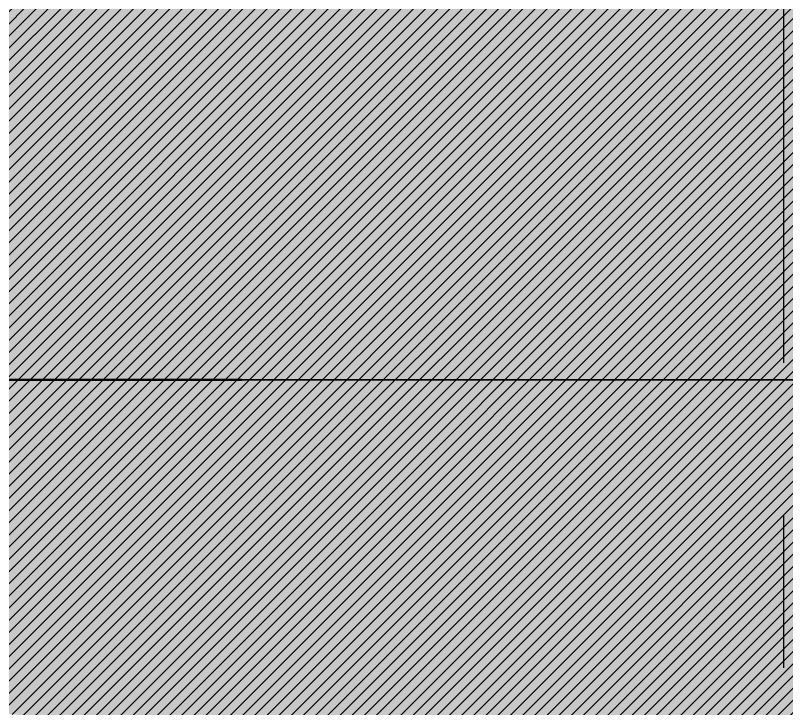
# Model space of a CAD drawing. Header units: millimetres. Extents: x -25371 to 2282244, y -90657 to 147824.
# Drawn here: x 1889915.8 to 1890200.2, y 2406 to 2661.7 of the extents above; entities that cross this region are included whole.
import ezdxf
from ezdxf.enums import TextEntityAlignment as Align

# ---------------------------------------------------------------- set-up
doc = ezdxf.new("R2010")
doc.units = ezdxf.units.MM
doc.linetypes.add('CENTER', pattern=[50.8, 31.75, -6.35, 6.35, -6.35])
doc.linetypes.add('TA_GL_000.90000', pattern=[2.475, 0.9, -0.225, 0.225, -0.225, 0.9])
for name, color, linetype in [('000 - 0_SYM_DWG_GRIDLINE_MAIN_COLOR_251', 251, 'Continuous'), ('000 - 0_SYM_DWG_SLOPE-SYM_TEXT_COLOR_3', 3, 'Continuous'), ('000 - CONCRETE_COL_HATCH_', 251, 'Continuous'), ('000 - GRID', 251, 'CENTER')]:
    doc.layers.add(name, color=color, linetype=linetype)
doc.layers.add('A-GLAZ-CURT', color=2, linetype='Continuous', lineweight=35)
doc.layers.add('WALL-E', color=2, linetype='Continuous', lineweight=50)
doc.styles.add('Arial', font='arial.ttf', dxfattribs={"height": 300})
doc.styles.add('TA', font='', dxfattribs={"height": 4.5})
doc.styles.get('TA').set_extended_font_data('Cordia New')

# ---------------------------------------------------------------- blocks, each defined once
blk = doc.blocks.new('System Panel - DPA-AR_Facade_Solid Panel 150mm-5545826-VS01 - ELEVATION 4')
at = {"layer": 'A-GLAZ-CURT'}
for p, q in [((4500, 107100), (3000, 107100)), ((3000, 107100), (4500, 107100))]:
    blk.add_line(p, q, dxfattribs=at)
blk = doc.blocks.new('C-1-VS01_REV00_20260616-140725_ELEVATION_4_EX')
at = {"layer": '000 - CONCRETE_COL_HATCH_'}
h = blk.add_hatch(dxfattribs=at)
h.set_pattern_fill('AR-CONC', color=256, scale=0.05, angle=-2e-15)
h.paths.add_polyline_path([(16572.78, 106950), (14053.64, 107184.7), (14054.29, 106600), (16572.78, 106600)])
h.paths.add_polyline_path([(15271.82, 105750), (15271.82, 103600), (16721.82, 103600), (16721.82, 108700), (14053.64, 108700), (14053.64, 107184.7), (14053.64, 103600), (14171.82, 103600), (14171.82, 105750)])
h = blk.add_hatch(dxfattribs=at)
h.set_pattern_fill('ANSI31', color=256, angle=-2e-15)
h.paths.add_polyline_path([(16572.79, 106950), (14053.64, 107184.7), (14054.29, 106600), (16572.79, 106600)])
h.paths.add_polyline_path([(15271.83, 105750), (15271.83, 103600), (16721.82, 103600), (16721.82, 108700), (14053.64, 108700), (14053.64, 107184.7), (14053.64, 103600), (14171.83, 103600), (14171.83, 105750)])
at = {"layer": 'WALL-E'}
blk.add_line((15049.89, 107100), (16371.82, 107100), dxfattribs=at)
at = {"layer": 'A-GLAZ-CURT'}
blk.add_blockref('System Panel - DPA-AR_Facade_Solid Panel 150mm-5545826-VS01 - ELEVATION 4', (12221.82, 0), dxfattribs=at)
blk = doc.blocks.new('*U461')
at = {"layer": '000 - 0_SYM_DWG_GRIDLINE_MAIN_COLOR_251', "color": 0, "linetype": 'ByBlock', "ltscale": 5}
blk.add_line((20, 0), (-181.5, 0), dxfattribs=at)
at = {"style": 'TA', "flags": 1}
blk.add_attdef('LOCATION', (6, -6), '', height=4.5, rotation=270, dxfattribs=at)
at = {"layer": '000 - 0_SYM_DWG_SLOPE-SYM_TEXT_COLOR_3', "style": 'Arial'}
blk.add_attdef('GRID-HEAD', text='', height=4, rotation=90, dxfattribs=at).set_placement((40, 0), align=Align.MIDDLE_CENTER)
blk = doc.blocks.new('C-1-VS01_REV00_20260616-141122_ELEVATION_4_DIMS')
at = {"layer": '000 - GRID', "linetype": 'TA_GL_000.90000', "xscale": 50.00000000000004, "yscale": 50.00000000000004, "zscale": 50.00000000000004, "rotation": 270}
blk.add_blockref('*U461', (16571.82, 100625), dxfattribs=at)

msp = doc.modelspace()

# ---------------------------------------------------------------- block references
for name in ['C-1-VS01_REV00_20260616-141122_ELEVATION_4_DIMS', 'C-1-VS01_REV00_20260616-140725_ELEVATION_4_EX']:
    msp.add_blockref(name, (1873627.43, -104572.744))

doc.saveas('drawing.dxf')
